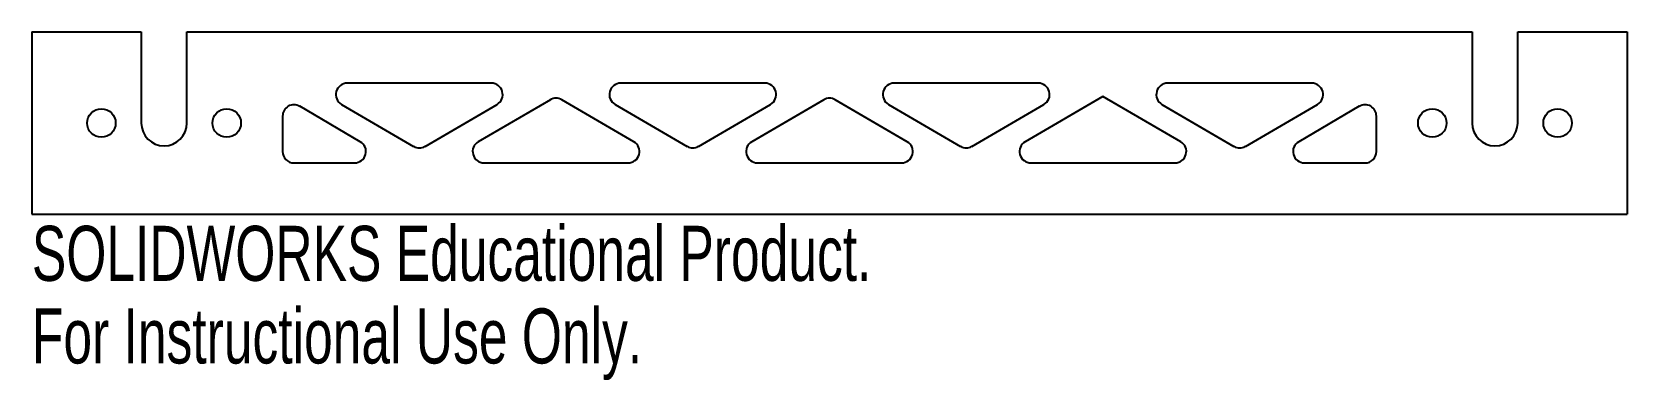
# Model space of a CAD drawing. Header units: millimetres. Extents: x 0 to 140, y -15 to 16.
import ezdxf

# ---------------------------------------------------------------- set-up
doc = ezdxf.new("R2010")
doc.units = ezdxf.units.MM
doc.styles.add('SLDTEXTSTYLE0', font='TXT', dxfattribs={"width": 0.7})

msp = doc.modelspace()

# ---------------------------------------------------------------- linework, layer by layer
at = {"color": 7, "linetype": 'Continuous', "lineweight": 25}
for p, q in [((0, 16), (9.6, 16)), ((0, 16), (0, 0)), ((9.6, 16), (9.6, 8)), ((13.6, 16), (126.4, 16)), ((13.6, 8), (13.6, 16)), ((126.4, 16), (126.4, 8)), ((130.4, 16), (140, 16)), ((130.4, 8), (130.4, 16)), ((140, 16), (140, 0)), ((40.32, 11.5), (27.68, 11.5)), ((64.32, 11.5), (51.68, 11.5)), ((88.32, 11.5), (75.68, 11.5)), ((112.32, 11.5), (99.68, 11.5)), ((45.5, 10.05), (39.18, 6.36)), ((52.82, 6.36), (46.5, 10.05)), ((69.5, 10.05), (63.18, 6.36)), ((76.82, 6.36), (70.5, 10.05)), ((94, 10.34), (87.18, 6.36)), ((100.82, 6.36), (94, 10.34)), ((22, 8.6), (22, 5.5)), ((28.82, 6.36), (23.5, 9.47)), ((27.18, 9.64), (33.5, 5.95)), ((34.5, 5.95), (40.82, 9.64)), ((51.18, 9.64), (57.5, 5.95)), ((58.5, 5.95), (64.82, 9.64)), ((75.18, 9.64), (81.5, 5.95)), ((82.5, 5.95), (88.82, 9.64)), ((99.18, 9.64), (105.5, 5.95)), ((106.5, 5.95), (112.82, 9.64)), ((116.5, 9.47), (111.18, 6.36)), ((118, 5.5), (118, 8.6)), ((23, 4.5), (28.32, 4.5)), ((39.68, 4.5), (52.32, 4.5)), ((63.68, 4.5), (76.32, 4.5)), ((87.68, 4.5), (100.32, 4.5)), ((111.68, 4.5), (117, 4.5)), ((0, 0), (140, 0))]:
    msp.add_line(p, q, dxfattribs=at)
for centre in [(6.1, 8), (17.1, 8), (122.9, 8), (133.9, 8)]:
    msp.add_circle(centre, 1.25, dxfattribs=at)
for centre, radius, start, end in [((27.68, 10.5), 1, 90, 239.7436), ((40.32, 10.5), 1, 300.2564, 90), ((51.68, 10.5), 1, 90, 239.7436), ((64.32, 10.5), 1, 300.2564, 90), ((75.68, 10.5), 1, 90, 239.7436), ((88.32, 10.5), 1, 300.2564, 90), ((99.68, 10.5), 1, 90, 239.7436), ((112.32, 10.5), 1, 300.2564, 90), ((46, 9.18), 1, 59.7436, 120.2564), ((70, 9.18), 1, 59.7436, 120.2564), ((23, 8.6), 1, 59.7436, 180), ((117, 8.6), 1, 0, 120.2564), ((11.6, 8), 2, 180, 0), ((128.4, 8), 2, 180, 0), ((28.32, 5.5), 1, 270, 59.7436), ((34, 6.82), 1, 239.7436, 300.2564), ((39.68, 5.5), 1, 120.2564, 270), ((52.32, 5.5), 1, 270, 59.7436), ((58, 6.82), 1, 239.7436, 300.2564), ((63.68, 5.5), 1, 120.2564, 270), ((76.32, 5.5), 1, 270, 59.7436), ((82, 6.82), 1, 239.7436, 300.2564), ((87.68, 5.5), 1, 120.2564, 270), ((100.32, 5.5), 1, 270, 59.7436), ((106, 6.82), 1, 239.7436, 300.2564), ((111.68, 5.5), 1, 120.2564, 270), ((23, 5.5), 1, 180, 270), ((117, 5.5), 1, 270, 0)]:
    msp.add_arc(centre, radius, start, end, dxfattribs=at)

# ---------------------------------------------------------------- texts
at = {"color": 7, "linetype": 'Continuous', "char_height": 4.8336, "attachment_point": 1, "style": 'SLDTEXTSTYLE0'}
for s, insert in [('SOLIDWORKS Educational Product.', (0, -1.02)), ('For Instructional Use Only.', (0, -8.27))]:
    msp.add_mtext(s, dxfattribs=dict(at, insert=insert))

doc.saveas('drawing.dxf')
